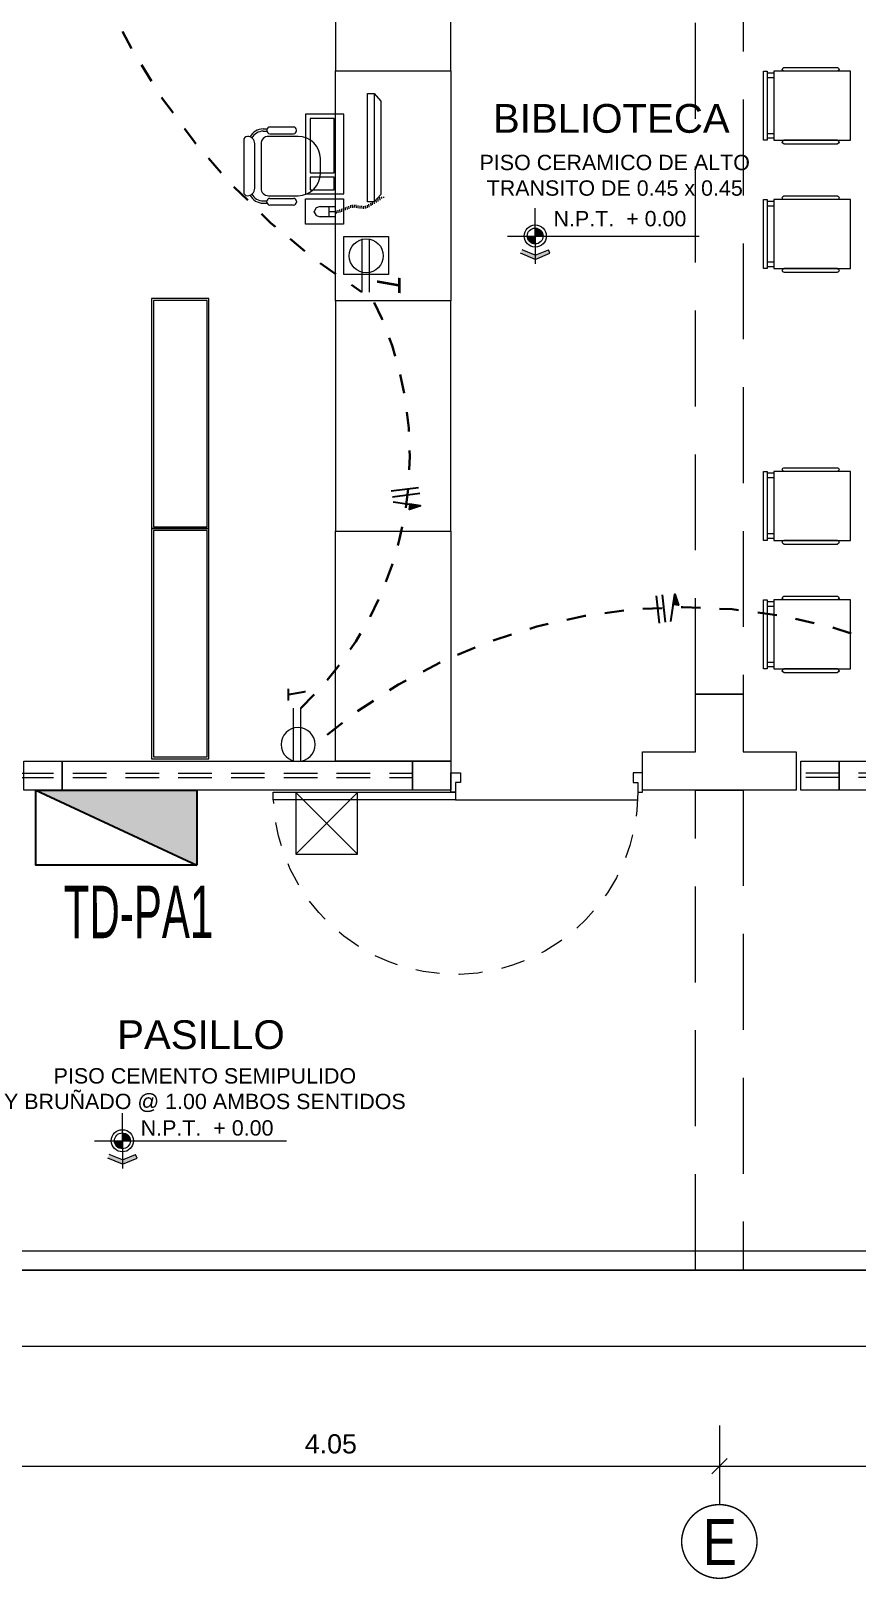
# Model space of a CAD drawing. Header units: millimetres. Extents: x 3354 to 3637, y 1117 to 1358.
# Drawn here: x 3391.57 to 3395.87, y 1138.79 to 1146.86 of the extents above; entities that cross this region are included whole.
import ezdxf

# ---------------------------------------------------------------- set-up
doc = ezdxf.new("R2010")
doc.units = ezdxf.units.MM
for name, pattern in [('DASHED', [0.75, 0.5, -0.25]), ('DASHED2', [0.375, 0.25, -0.125]), ('TRAZOS2', [0.225, 0.15, -0.075])]:
    doc.linetypes.add(name, pattern=pattern)
for name, color, linetype, lineweight in [('ACCESORIOS', 4, 'Continuous', 18), ('cables', 152, 'Continuous', 60), ('CASCO', 252, 'Continuous', 9), ('INST. TOMAC.', 3, 'DASHED', 30), ('TABLERO', 122, 'Continuous', 25)]:
    doc.layers.add(name, color=color, linetype=linetype, lineweight=lineweight)
doc.layers.add('Efec-muebles', color=7, linetype='Continuous', lineweight=13, true_color=0x85826f)
doc.layers.add('N° cond', color=141, linetype='Continuous')
doc.styles.add('1', font='arial.ttf')
doc.styles.add('2-SIETE', font='ARIALN.TTF', dxfattribs={"height": 0.07})
doc.styles.add('BYE', font='ARIALN.TTF', dxfattribs={"oblique": 10, "height": 2})
doc.styles.get("Standard").update_dxf_attribs({"font": 'arial.ttf'})
doc.styles.add('style1', font='arial.ttf')
doc.styles.add('style2', font='arial.ttf')
doc.dimstyles.new('Esc  1  50', dxfattribs={"dimtxt": 0.1, "dimasz": 0.08, "dimexe": 0.2, "dimexo": 0.15, "dimgap": 0.065, "dimtad": 1, "dimzin": 4, "dimdsep": 46, "dimtxsty": 'Standard', "dimblk": 'OBLIQUE', "dimcen": 0.12, "dimdle": 0.15, "dimadec": 0, "dimazin": 0, "dimtfac": 1, "dimtix": 1, "dimtmove": 0, "dimatfit": 3, "dimldrblk": 'OBLIQUE', "dimfxl": 1, "dimarcsym": 0})

# ---------------------------------------------------------------- blocks, each defined once
blk = doc.blocks.new('sdsf')
at = {"layer": 'Efec-muebles'}
for p, q in [((3315.1599, 1707.8399), (3315.161, 1707.826)), ((3315.161, 1707.7768), (3315.161, 1707.9075)), ((3315.161, 1707.9075), (3315.3599, 1707.9075)), ((3315.1694, 1707.8433), (3315.1705, 1707.8288)), ((3315.1789, 1707.8466), (3315.18, 1707.8321)), ((3315.1884, 1707.8494), (3315.1895, 1707.8355)), ((3315.1979, 1707.8522), (3315.199, 1707.8377)), ((3315.2046, 1707.8159), (3315.2046, 1707.8707)), ((3315.2046, 1707.8707), (3315.2834, 1707.8707)), ((3315.2046, 1707.8433), (3315.2381, 1707.8433)), ((3315.2381, 1707.8159), (3315.2381, 1707.8707)), ((3315.3046, 1707.8634), (3315.2834, 1707.8707)), ((3315.3136, 1707.845), (3315.3046, 1707.8634)), ((3315.3046, 1707.8232), (3315.3136, 1707.8416)), ((3315.3136, 1707.845), (3315.3136, 1707.8416)), ((3315.3599, 1707.9075), (3315.3599, 1707.7768)), ((3314.9515, 1707.7707), (3314.9521, 1707.7656)), ((3314.961, 1707.7751), (3314.9622, 1707.7656)), ((3314.9663, 1707.7534), (3315.0013, 1707.7925)), ((3314.9705, 1707.7824), (3314.9716, 1707.7679)), ((3314.98, 1707.7897), (3314.9811, 1707.7751)), ((3314.9895, 1707.7958), (3314.9906, 1707.7813)), ((3315.0001, 1707.8019), (3315.0013, 1707.788)), ((3315.0013, 1707.2261), (3315.0013, 1707.7925)), ((3315.0013, 1707.7925), (3315.0365, 1707.7925)), ((3315.0096, 1707.8081), (3315.0108, 1707.7941)), ((3315.018, 1707.8131), (3315.0191, 1707.7991)), ((3315.0275, 1707.8187), (3315.0286, 1707.8047)), ((3315.0359, 1707.8232), (3315.037, 1707.8086)), ((3315.0365, 1707.7925), (3315.0365, 1707.2261)), ((3315.0454, 1707.8271), (3315.0465, 1707.8131)), ((3315.0549, 1707.8282), (3315.056, 1707.8137)), ((3315.0644, 1707.8265), (3315.0655, 1707.8126)), ((3315.0739, 1707.8271), (3315.075, 1707.8131)), ((3315.0845, 1707.8248), (3315.0856, 1707.8109)), ((3315.094, 1707.8221), (3315.0951, 1707.8075)), ((3315.1035, 1707.8215), (3315.1046, 1707.8075)), ((3315.113, 1707.8221), (3315.1141, 1707.8081)), ((3315.1225, 1707.8226), (3315.1236, 1707.8086)), ((3315.1314, 1707.8282), (3315.1331, 1707.8137)), ((3315.1409, 1707.8316), (3315.142, 1707.817)), ((3315.1504, 1707.8349), (3315.1515, 1707.8204)), ((3315.3599, 1707.7768), (3315.161, 1707.7768)), ((3315.2834, 1707.8159), (3315.2046, 1707.8159)), ((3315.2834, 1707.8159), (3315.3046, 1707.8232)), ((3315.5525, 1707.7599), (3315.3978, 1707.7599)), ((3315.4064, 1707.789), (3315.4064, 1707.7929)), ((3315.4219, 1707.8083), (3315.5456, 1707.8083)), ((3315.5456, 1707.7735), (3315.4219, 1707.7735)), ((3315.5804, 1707.7985), (3315.56, 1707.7985)), ((3315.5804, 1707.7869), (3315.5609, 1707.7869)), ((3315.5611, 1707.7929), (3315.5611, 1707.789)), ((3315.6625, 1707.7599), (3315.6625, 1707.7599)), ((3314.9663, 1707.2668), (3314.9663, 1707.7534)), ((3315.1605, 1707.7505), (3315.1605, 1707.3349)), ((3315.3599, 1707.7505), (3315.1605, 1707.7505)), ((3315.2108, 1707.7288), (3315.2108, 1707.6628)), ((3315.3353, 1707.7288), (3315.2108, 1707.7288)), ((3315.3353, 1707.6628), (3315.3353, 1707.7288)), ((3315.3599, 1707.3349), (3315.3599, 1707.7505)), ((3315.5911, 1707.4892), (3315.5911, 1707.7212)), ((3315.6238, 1707.7212), (3315.6238, 1707.4892)), ((3315.6818, 1707.4698), (3315.6818, 1707.7405)), ((3315.2108, 1707.6628), (3315.3353, 1707.6628)), ((3315.2108, 1707.641), (3315.2108, 1707.3572)), ((3315.3353, 1707.641), (3315.2108, 1707.641)), ((3315.2818, 1707.6438), (3315.2818, 1707.5665)), ((3315.3353, 1707.3572), (3315.3353, 1707.641)), ((3315.3978, 1707.4505), (3315.5525, 1707.4505)), ((3315.5456, 1707.4368), (3315.4219, 1707.4368)), ((3315.6625, 1707.4505), (3315.6625, 1707.4505)), ((3315.2108, 1707.3572), (3315.3353, 1707.3572)), ((3315.4064, 1707.4214), (3315.4064, 1707.4175)), ((3315.4219, 1707.402), (3315.5456, 1707.402)), ((3315.5804, 1707.4118), (3315.56, 1707.4118)), ((3315.5804, 1707.4234), (3315.5609, 1707.4234)), ((3315.5611, 1707.4175), (3315.5611, 1707.4214)), ((3315.1605, 1707.3349), (3315.3599, 1707.3349)), ((3315.0013, 1707.2261), (3314.9663, 1707.2668)), ((3315.0365, 1707.2261), (3315.0013, 1707.2261))]:
    blk.add_line(p, q, dxfattribs=at)
for centre, radius, start, end in [((3315.3978, 1707.6438), 0.116, 90, 180), ((3315.4219, 1707.7929), 0.0155, 90, 180), ((3315.4219, 1707.789), 0.0155, 180, 270), ((3315.5456, 1707.7929), 0.0155, 0, 90), ((3315.5456, 1707.789), 0.0155, 270, 0), ((3315.5525, 1707.7212), 0.0387, 360, 90), ((3315.5804, 1707.7212), 0.0773, 27.88061, 90), ((3315.5804, 1707.7212), 0.0657, 27.61949, 90), ((3315.6625, 1707.7212), 0.0387, 90, 180), ((3315.6625, 1707.7405), 0.0193, 360, 90), ((3315.3978, 1707.5665), 0.116, 180, 270), ((3315.4219, 1707.4214), 0.0155, 90, 180), ((3315.5456, 1707.4214), 0.0155, 0, 90), ((3315.5525, 1707.4892), 0.0387, 270, 0), ((3315.5804, 1707.4892), 0.0657, 270, 332.38051), ((3315.5804, 1707.4892), 0.0773, 270, 332.11939), ((3315.6625, 1707.4892), 0.0387, 180, 270), ((3315.6625, 1707.4698), 0.0193, 270, 0), ((3315.4219, 1707.4175), 0.0155, 180, 270), ((3315.5456, 1707.4175), 0.0155, 270, 0)]:
    blk.add_arc(centre, radius, start, end, dxfattribs=at)
blk = doc.blocks.new('dssa')
at = {"layer": 'Efec-muebles'}
for p, q in [((0, 0.0239), (0.0355, 0.0239)), ((0, 0), (0.0355, 0)), ((0, -0.2922), (0.0355, -0.2922)), ((0, -0.3161), (0.0355, -0.3161))]:
    blk.add_line(p, q, dxfattribs=at)
for points in [[(0, -0.3261), (-0.4, -0.3261), (-0.4, 0.0339), (0, 0.0339), (0, -0.3261)], [(-0.0526, 0.0528), (-0.3308, 0.0528)], [(-0.3308, 0.0339), (-0.0526, 0.0339)], [(-0.3308, -0.3261), (-0.0526, -0.3261)], [(-0.0526, -0.345), (-0.3308, -0.345)]]:
    blk.add_lwpolyline(points, dxfattribs=at)
blk.add_lwpolyline([(0.0544, 0.0339), (0.0355, 0.0339), (0.0355, -0.3261), (0.0544, -0.3261)], close=True, dxfattribs=at)
for centre, start, end in [((-0.3308, 0.0434), 90, 270), ((-0.0526, 0.0434), 270, 90), ((-0.3308, -0.3356), 90, 270), ((-0.0526, -0.3356), 270, 90)]:
    blk.add_arc(centre, 0.00947, start, end, dxfattribs=at)
blk = doc.blocks.new('_Oblique')
at = {"color": 0, "linetype": 'ByBlock', "lineweight": -2}
blk.add_line((-0.5, -0.5), (0.5, 0.5), dxfattribs=at)
blk = doc.blocks.new('*D300')
at = {"layer": 'CASCO', "color": 0, "lineweight": -2, "transparency": 16777216}
for p, q in [((3368.4863, 1261.4988), (3368.4863, 1261.0915)), ((3372.5363, 1261.5034), (3372.5363, 1261.0915)), ((3368.3363, 1261.2915), (3372.6863, 1261.2915))]:
    blk.add_line(p, q, dxfattribs=at)
at = {"layer": 'Defpoints', "color": 0, "transparency": 16777216}
for p in [(3368.4863, 1261.6488), (3372.5363, 1261.6534), (3372.5363, 1261.2915)]:
    blk.add_point(p, dxfattribs=at)
at = {"layer": 'CASCO', "color": 0, "lineweight": -2, "transparency": 16777216, "xscale": 0.08, "yscale": 0.08, "zscale": 0.08, "rotation": 180}
blk.add_blockref('_Oblique', (3368.4863, 1261.2915), dxfattribs=at)
at = {"layer": 'CASCO', "color": 0, "lineweight": -2, "transparency": 16777216, "xscale": 0.08, "yscale": 0.08, "zscale": 0.08}
blk.add_blockref('_Oblique', (3372.5363, 1261.2915), dxfattribs=at)
at = {"layer": 'CASCO', "color": 0, "transparency": 16777216, "insert": (3370.5113, 1261.4076), "char_height": 0.1, "attachment_point": 5}
blk.add_mtext('4.05', dxfattribs=at)
blk = doc.blocks.new('*D301')
at = {"layer": 'CASCO', "color": 0, "lineweight": -2, "transparency": 16777216}
for p, q in [((3372.5363, 1261.5034), (3372.5363, 1261.0915)), ((3376.5863, 1261.5034), (3376.5863, 1261.0915)), ((3372.3863, 1261.2915), (3376.7363, 1261.2915))]:
    blk.add_line(p, q, dxfattribs=at)
at = {"layer": 'Defpoints', "color": 0, "transparency": 16777216}
for p in [(3372.5363, 1261.6534), (3376.5863, 1261.6534), (3376.5863, 1261.2915)]:
    blk.add_point(p, dxfattribs=at)
at = {"layer": 'CASCO', "color": 0, "lineweight": -2, "transparency": 16777216, "xscale": 0.08, "yscale": 0.08, "zscale": 0.08, "rotation": 180}
blk.add_blockref('_Oblique', (3372.5363, 1261.2915), dxfattribs=at)
at = {"layer": 'CASCO', "color": 0, "lineweight": -2, "transparency": 16777216, "xscale": 0.08, "yscale": 0.08, "zscale": 0.08}
blk.add_blockref('_Oblique', (3376.5863, 1261.2915), dxfattribs=at)
at = {"layer": 'CASCO', "color": 0, "transparency": 16777216, "insert": (3374.5613, 1261.4076), "char_height": 0.1, "attachment_point": 5}
blk.add_mtext('4.05', dxfattribs=at)
blk = doc.blocks.new('dtyrdyt')
at = {"layer": 'CASCO'}
h = blk.add_hatch(color=256, dxfattribs=at)
h.paths.add_polyline_path([(850.1257, 424.9391), (850.167, 424.9391, 0.414214), (850.1257, 424.9804)])
h.paths.add_polyline_path([(850.1257, 424.8978), (850.1257, 424.9391), (850.0844, 424.9391, 0.414214)])
blk.add_hatch(color=256, dxfattribs=at).paths.add_polyline_path([(850.1257, 424.839), (850.057, 424.8675), (850.0494, 424.8491), (850.1257, 424.8176), (850.202, 424.8491), (850.1944, 424.8675)])
for p, q in [((850.1257, 424.9391), (850.1257, 425.0839)), ((849.9811, 424.9391), (850.9807, 424.9391)), ((850.1257, 424.9391), (850.1257, 424.7945)), ((850.1257, 424.8176), (850.0494, 424.8491)), ((850.1257, 424.839), (850.057, 424.8675)), ((850.1257, 424.839), (850.1944, 424.8675)), ((850.1257, 424.8176), (850.202, 424.8491)), ((850.202, 424.8491), (850.1944, 424.8675))]:
    blk.add_line(p, q, dxfattribs=at)
for radius in [0.0578, 0.0413]:
    blk.add_circle((850.1257, 424.9391), radius, dxfattribs=at)
blk = doc.blocks.new('THT')
for p, q in [((-1.0738, 0.4134), (-1.0138, 0.4134)), ((-1.0738, 0.2934), (-1.0738, 0.4134)), ((-1.0138, 0.4134), (-1.0138, 0.3534)), ((0.1261, 0.4134), (0.0661, 0.4134)), ((0.0661, 0.4134), (0.0661, 0.3534)), ((0.1261, 0.2934), (0.1261, 0.4134)), ((-1.0438, 0.2934), (-1.0738, 0.2934)), ((-1.0438, 0.3534), (-1.0438, 0.2934)), ((-1.0138, 0.3534), (-1.0438, 0.3534)), ((0.0661, 0.3534), (0.0961, 0.3534)), ((0.0961, 0.3534), (0.0961, 0.2934)), ((0.0961, 0.2934), (0.1261, 0.2934)), ((0.0961, 0.2934), (0.0961, 0.2454)), ((1.2361, 0.2934), (0.0961, 0.2934)), ((1.2361, 0.2454), (1.2361, 0.2934)), ((0.0961, 0.2454), (-1.0438, 0.2454)), ((0.0961, 0.2454), (1.2361, 0.2454))]:
    blk.add_line(p, q)
at = {"linetype": 'TRAZOS2'}
blk.add_arc((0.0961, 0.2934), 1.14, 180, 357.58683, dxfattribs=at)
blk = doc.blocks.new('TABLERO ELECTRICO')
at = {"layer": 'TABLERO'}
blk.add_hatch(color=256, dxfattribs=at).paths.add_polyline_path([(138.8883, 62.4182), (138.8883, 61.6883), (139.2284, 62.4182)])
blk.add_line((138.8883, 61.6883), (139.2284, 62.4182), dxfattribs=at)
blk.add_lwpolyline([(139.2284, 62.4182), (139.2284, 61.6883), (138.8883, 61.6883), (138.8883, 62.4182)], close=True, dxfattribs=at)
blk = doc.blocks.new('T')
at = {"color": 4, "linetype": 'Continuous', "lineweight": 20, "ltscale": 0.1}
for p, q in [((-49.2221, 238.5732), (-49.433, 238.5732)), ((-49.2221, 238.5443), (-49.433, 238.5443))]:
    blk.add_line(p, q, dxfattribs=at)
blk.add_circle((-49.2892, 238.5559), 0.0671, dxfattribs=at)
blk = doc.blocks.new('tc')
at = {"layer": 'cables', "xscale": 1.320000000000436, "yscale": 1.320000000000436, "zscale": 1.320000000000436}
blk.add_blockref('T', (3434.581, 833.1709), dxfattribs=at)
at = {"style": 'BYE', "oblique": 10}
blk.add_text('T', height=0.0964, dxfattribs=at).set_placement((3369.2095, 1148.0247))
blk = doc.blocks.new('CAJA DE PASO CUADRADO')
at = {"layer": 'ACCESORIOS', "linetype": 'Continuous', "lineweight": 20, "ltscale": 0.1}
for p, q in [((3457.1612, 1211.3571), (3457.4822, 1211.0361)), ((3457.4822, 1211.3571), (3457.1612, 1211.0361))]:
    blk.add_line(p, q, dxfattribs=at)
blk.add_lwpolyline([(3457.4822, 1211.3571), (3457.1612, 1211.3571), (3457.1612, 1211.0361), (3457.4822, 1211.0361)], close=True, dxfattribs=at)
blk = doc.blocks.new('1PIDS')
at = {"layer": 'CASCO'}
blk.add_line((3372.5613, 1265.3169), (3372.4113, 1265.3169), dxfattribs=at)
at = {"layer": 'CASCO', "linetype": 'DASHED2', "ltscale": 2}
for points in [[(3372.4113, 1271.4169), (3372.6613, 1271.4169), (3372.6613, 1265.3169), (3372.4113, 1265.3169)], [(3372.4113, 1264.8169), (3372.6613, 1264.8169), (3372.6613, 1262.3143), (3372.4113, 1262.3143)]]:
    blk.add_lwpolyline(points, close=True, dxfattribs=at)
at = {"layer": 'CASCO'}
for points in [[(3372.1363, 1265.0169), (3372.4113, 1265.0169), (3372.4113, 1265.3169), (3372.6613, 1265.3169), (3372.6613, 1265.0169), (3372.9363, 1265.0169), (3372.9363, 1264.8169), (3372.6613, 1264.8169), (3372.4113, 1264.8169), (3372.1363, 1264.8169)], [(3369.1113, 1264.8169), (3368.9113, 1264.8169), (3368.9113, 1264.9669), (3369.1113, 1264.9669)], [(3371.1363, 1264.8169), (3370.9363, 1264.8169), (3370.9363, 1264.9669), (3371.1363, 1264.9669)], [(3373.1613, 1264.8169), (3372.9613, 1264.8169), (3372.9613, 1264.9669), (3373.1613, 1264.9669)]]:
    blk.add_lwpolyline(points, close=True, dxfattribs=at)
at = {"layer": 'CASCO', "ltscale": 2}
for points in [[(3369.1113, 1264.9669), (3370.9363, 1264.9669), (3370.9363, 1264.8169), (3369.1113, 1264.8169)], [(3373.1613, 1264.9669), (3375.9613, 1264.9669), (3375.9613, 1264.8169), (3373.1613, 1264.8169)]]:
    blk.add_lwpolyline(points, close=True, dxfattribs=at)
at = {"layer": 'CASCO', "linetype": 'DASHED2', "ltscale": 0.7}
for points in [[(3368.8913, 1264.9054), (3370.9363, 1264.9054)], [(3368.8913, 1264.8822), (3370.9363, 1264.8822)], [(3376.1863, 1264.9054), (3372.9363, 1264.9054)], [(3376.1863, 1264.8822), (3372.9363, 1264.8822)]]:
    blk.add_lwpolyline(points, dxfattribs=at)
at = {"layer": 'CASCO', "lineweight": 5}
for points in [[(3356.3113, 1264.8169), (3356.3113, 1262.4143), (3380.6613, 1262.4143), (3380.6613, 1264.8169)], [(3356.2113, 1264.6669), (3356.2113, 1262.3143), (3380.7613, 1262.3143), (3380.7613, 1264.6669)]]:
    blk.add_lwpolyline(points, dxfattribs=at)
at = {"layer": 'CASCO', "lineweight": 0, "ltscale": 0.5}
for points in [[(3380.7613, 1262.3143), (3380.7613, 1262.3143), (3356.2113, 1262.3143), (3356.2113, 1262.3143)], [(3356.2113, 1262.3143), (3356.2113, 1261.9169), (3380.7613, 1261.9169), (3380.7613, 1262.3143)]]:
    blk.add_lwpolyline(points, dxfattribs=at)
at = {"layer": 'CASCO', "ltscale": 2, "const_width": 0.0076}
blk.add_lwpolyline([(3372.7331, 1260.8947, -0.951688), (3372.3394, 1260.8947, -1)], format="xyb", close=True, dxfattribs=at)
at = {"layer": 'CASCO'}
for p in [(2521.4509, 842.766), (2519.2991, 838.0492)]:
    blk.add_blockref('dtyrdyt', p, dxfattribs=at)
at = {"layer": 'CASCO', "xscale": -0.8333541671872685, "yscale": 0.8333541676530056, "zscale": 0.8333541672002661}
blk.add_blockref('THT', (3371.2414, 1264.5614), dxfattribs=at)
at = {"layer": 'CASCO', "style": '1'}
for p in [(3371.6718, 1267.7558), (3369.52, 1263.0154)]:
    blk.add_text('N.P.T.  + 0.00', height=0.08, dxfattribs=at).set_placement(p)
at = {"layer": 'CASCO', "style": 'style1', "width": 0.8}
blk.add_text('E', height=0.24, dxfattribs=at).set_placement((3372.4496, 1260.7769))
at = {"layer": 'CASCO'}
for s, insert, char_height, width, attachment_point, style in [('\\A1;BIBLIOTECA ', (3371.9732, 1268.3173, 0.1786), 0.15, 4.616591, 5, 'style2'), ('PISO CERAMICO DE ALTO\\PTRANSITO DE 0.45 x 0.45', (3371.991, 1267.9142), 0.079978, 2.09636, 8, '1'), ('\\A1;PASILLO', (3369.8344, 1263.5405), 0.15, 4.616591, 5, 'style2')]:
    blk.add_mtext(s, dxfattribs=dict(at, insert=insert, char_height=char_height, width=width, attachment_point=attachment_point, style=style))
at = {"layer": 'CASCO', "lineweight": 5, "insert": (3369.8548, 1263.1375), "char_height": 0.079978, "width": 2.09636, "attachment_point": 8, "style": '1'}
blk.add_mtext('PISO CEMENTO SEMIPULIDO \\PY BRUÑADO @ 1.00 AMBOS SENTIDOS', dxfattribs=at)
at = {"layer": 'CASCO'}
for base, p1, p2, picture, middle in [((3372.5363, 1261.2915), (3368.4863, 1261.6488), (3372.5363, 1261.6534), '*D300', (3370.5113, 1261.4076)), ((3376.5863, 1261.2915), (3372.5363, 1261.6534), (3376.5863, 1261.6534), '*D301', (3374.5613, 1261.4076))]:
    dim = blk.add_linear_dim(base=base, p1=p1, p2=p2, dimstyle='Esc  1  50', dxfattribs=at)
    dim.commit()
    dim.dimension.update_dxf_attribs({"geometry": picture, "text_midpoint": middle})

msp = doc.modelspace()

# ---------------------------------------------------------------- hatches: boundary and pattern name
at = {"layer": 'N° cond'}
for points in [[(3393.5965, 1144.3819), (3393.5422, 1144.3892), (3393.5385, 1144.3623)], [(3394.922, 1143.9206), (3394.914, 1143.8664), (3394.9409, 1143.8625)]]:
    msp.add_hatch(color=3, dxfattribs=at).paths.add_polyline_path(points)

# ---------------------------------------------------------------- linework, layer by layer
at = {"layer": 'ACCESORIOS', "color": 4, "linetype": 'Continuous', "lineweight": 20, "ltscale": 0.1}
msp.add_lwpolyline([(3393.1964, 1145.7858), (3393.4291, 1145.7858), (3393.4291, 1145.5875), (3393.1964, 1145.5875)], close=True, dxfattribs=at)
at = {"layer": 'Efec-muebles'}
for points in [[(3393.154, 1146.6494), (3393.754, 1146.6494), (3393.754, 1147.8494), (3393.154, 1147.8494)], [(3393.154, 1146.6494), (3393.754, 1146.6494), (3393.754, 1145.4494), (3393.154, 1145.4494)], [(3392.494, 1145.4623), (3392.194, 1145.4623), (3392.194, 1144.2623), (3392.494, 1144.2623)], [(3392.484, 1145.4523), (3392.204, 1145.4523), (3392.204, 1144.2723), (3392.484, 1144.2723)], [(3393.154, 1144.2494), (3393.754, 1144.2494), (3393.754, 1145.4494), (3393.154, 1145.4494)], [(3392.494, 1144.2623), (3392.194, 1144.2623), (3392.194, 1143.0623), (3392.494, 1143.0623)], [(3392.484, 1144.2523), (3392.204, 1144.2523), (3392.204, 1143.0723), (3392.484, 1143.0723)], [(3393.154, 1144.2494), (3393.754, 1144.2494), (3393.754, 1143.0494), (3393.154, 1143.0494)]]:
    msp.add_lwpolyline(points, close=True, dxfattribs=at)
at = {"layer": 'INST. TOMAC.', "color": 7, "ltscale": 0.15}
for centre, radius, start, end in [((3395.2253, 1148.5278), 3.5973, 163.14262, 237.4743), ((3391.7277, 1144.6443), 1.8133, 313.38779, 27.97241), ((3394.9655, 1140.924), 2.9288, 49.10848, 130.93095)]:
    msp.add_arc(centre, radius, start, end, dxfattribs=at)
at = {"layer": 'N° cond', "color": 0, "ltscale": 0.5}
for p, q in [((3393.4442, 1144.4594), (3393.5862, 1144.4772)), ((3393.4505, 1144.4285), (3393.5925, 1144.4463)), ((3393.4539, 1144.4012), (3393.5965, 1144.3819)), ((3394.8428, 1143.7692), (3394.8265, 1143.9114)), ((3394.8738, 1143.7751), (3394.8575, 1143.9173)), ((3394.901, 1143.7782), (3394.922, 1143.9206))]:
    msp.add_line(p, q, dxfattribs=at)
at = {"layer": 'N° cond', "color": 3}
for points in [[(3393.5965, 1144.3819), (3393.5396, 1144.3896), (3393.5409, 1144.3894), (3393.5965, 1144.3819), (3393.5385, 1144.3623), (3393.5422, 1144.3892)], [(3394.922, 1143.9206), (3394.9136, 1143.8638), (3394.9138, 1143.8651), (3394.922, 1143.9206), (3394.9409, 1143.8625), (3394.914, 1143.8664)]]:
    msp.add_lwpolyline(points, dxfattribs=at)

# ---------------------------------------------------------------- block references
at = {"xscale": -1, "rotation": 90}
msp.add_blockref('tc', (4541.0228, 4512.6559), dxfattribs=at)
at = {"layer": 'ACCESORIOS', "color": 4, "linetype": 'Continuous', "lineweight": 20, "ltscale": 0.1, "xscale": 1.320000000000436, "yscale": 1.320000000000436, "zscale": 1.320000000000436, "rotation": 90.00000000001361}
msp.add_blockref('T', (3708.2077, 1210.7464), dxfattribs=at)
at = {"layer": 'ACCESORIOS', "xscale": 1.001, "yscale": 1.001, "zscale": 1.001}
msp.add_blockref('CAJA DE PASO CUADRADO', (-67.6721, -69.6819), dxfattribs=at)
at = {"layer": 'CASCO'}
msp.add_blockref('1PIDS', (22.6178, -121.9175), dxfattribs=at)
at = {"layer": 'Efec-muebles', "xscale": -1}
for p in [(3395.4384, 1146.6132, 0.1786), (3395.4384, 1145.9436, 0.1786), (3395.4384, 1144.5267, 0.1786), (3395.4384, 1143.8571, 0.1786)]:
    msp.add_blockref('dssa', p, dxfattribs=at)
at = {"layer": 'Efec-muebles', "rotation": 180}
msp.add_blockref('sdsf', (6708.3566, 2853.7576), dxfattribs=at)
at = {"layer": 'TABLERO', "xscale": 1.151306956799999, "yscale": 1.151306956799999, "zscale": 1.151306956799999, "rotation": 270.0000021777747}
msp.add_blockref('TABLERO ELECTRICO', (3320.5689, 1302.8025), dxfattribs=at)

# ---------------------------------------------------------------- texts
at = {"layer": 'ACCESORIOS', "color": 4, "linetype": 'Continuous', "lineweight": 20, "ltscale": 0.1, "style": 'BYE', "oblique": 10}
msp.add_text('T', height=0.1229, rotation=270, dxfattribs=at).set_placement((3393.3694, 1145.5936))
at = {"layer": 'TABLERO', "style": '2-SIETE', "width": 0.7}
msp.add_text('TD-PA1', height=0.2733, rotation=0.01727, dxfattribs=at).set_placement((3391.7373, 1142.127, 0.1124))

doc.saveas('drawing.dxf')
